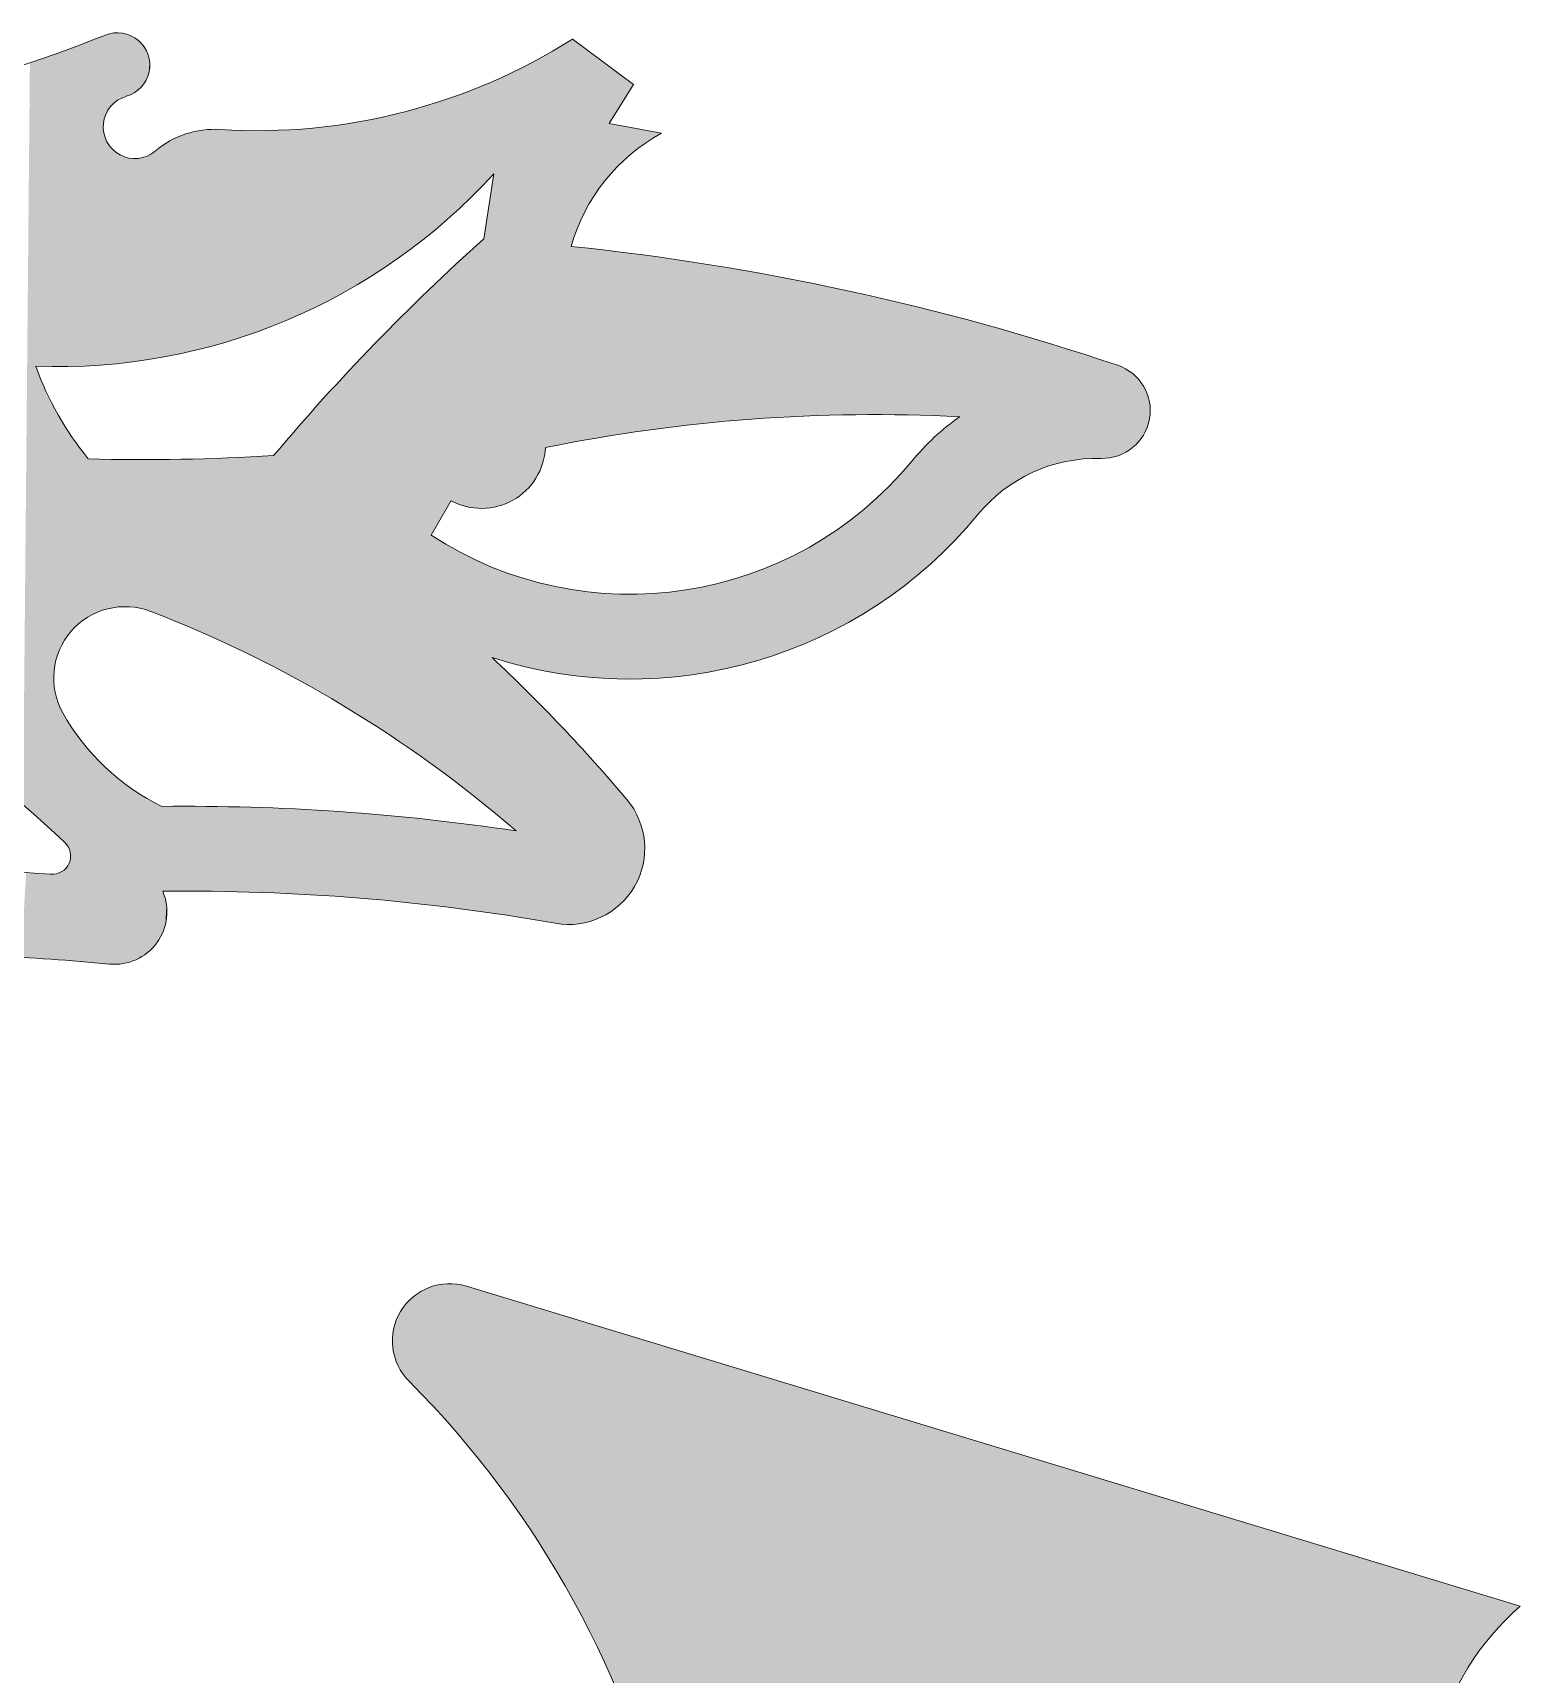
# Model space of a CAD drawing. Extents: x -99 to 297, y 0 to 529.
# Drawn here: x 243.96 to 254.48, y 342.36 to 353.97 of the extents above; entities that cross this region are included whole.
import ezdxf

# ---------------------------------------------------------------- set-up
doc = ezdxf.new("R2010")
doc.units = 0

msp = doc.modelspace()

# ---------------------------------------------------------------- linework, layer by layer
at = {"color": 7, "lineweight": 13, "ltscale": 0.013487}
msp.add_line((248.207, 353.602), (247.775, 353.925), dxfattribs=at)
at = {"color": 7, "lineweight": 13, "ltscale": 0.00807}
msp.add_line((248.207, 353.602), (248.036, 353.328), dxfattribs=at)
at = {"color": 7, "lineweight": 13, "ltscale": 0.009412}
msp.add_line((248.406, 353.258), (248.036, 353.328), dxfattribs=at)
at = {"color": 7, "lineweight": 13, "ltscale": 0.011629}
msp.add_line((247.219, 352.971), (247.149, 352.511), dxfattribs=at)
at = {"color": 7, "lineweight": 13, "ltscale": 0.007096}
msp.add_line((246.919, 350.659), (246.776, 350.414), dxfattribs=at)
at = {"color": 7, "lineweight": 13, "ltscale": 0.194676}
msp.add_line((254.477, 342.838), (247.026, 345.103), dxfattribs=at)
at = {"color": 7, "lineweight": 13}
for centre, radius, start, end in [((240.662, 363.475), 10.257, 274.8412, 291.8197), ((244.559, 353.74), 0.229, 285.7474, 111.8197), ((245.543, 357.445), 4.169, 266.4691, 302.3722), ((244.682, 353.303), 0.224, 105.7474, 310.2217), ((245.246, 352.637), 0.649, 86.4691, 130.2217), ((249.039, 352.096), 1.323, 118.5896, 164.1576), ((244.136, 355.774), 4.167, 267.8817, 317.7284), ((257.372, 341.117), 15.308, 131.8994, 139.896), ((245.929, 334.707), 17.845, 71.3671, 84.092), ((246.096, 352.374), 2.248, 199.8767, 219.1611), ((251.523, 351.296), 0.338, 268.4318, 71.3671), ((249.909, 339.606), 11.662, 87.0267, 101.4959), ((251.483, 349.869), 1.689, 125.0395, 140.6468), ((247.134, 351.055), 0.451, 241.438, 357.3454), ((244.749, 365.265), 14.316, 268.4153, 273.6621), ((248.183, 352.576), 2.579, 236.9356, 320.6468), ((251.483, 349.869), 1.089, 88.4318, 140.6468), ((248.183, 352.576), 3.179, 252.128, 320.6468), ((238.591, 342.317), 8.15, 46.6301, 68.945), ((244.612, 349.405), 0.504, 68.8682, 209.3686), ((241.628, 341.683), 8.783, 49.1118, 68.8682), ((239.09, 340.893), 11.867, 40.1543, 46.8404), ((245.587, 349.953), 1.623, 209.3686, 243.8615), ((245.048, 332.866), 15.631, 81.4303, 90.6436), ((247.749, 348.199), 0.538, 260.0092, 40.1543), ((244.098, 348.146), 0.13, 266.0643, 46.6301), ((242.82, 329.57), 18.49, 86.0643, 90.4261), ((244.538, 347.75), 0.371, 264.6012, 23.2179), ((245.048, 332.866), 15.031, 80.0092, 90.6436), ((242.82, 329.57), 17.89, 84.6012, 89.9423), ((246.908, 344.715), 0.405, 73.0885, 224.8758), ((241.727, 339.556), 6.907, 12.5813, 44.8758), ((255.71, 341.415), 1.883, 130.9287, 199.9736)]:
    msp.add_arc(centre, radius, start, end, dxfattribs=at)
at = {"color": 7, "lineweight": 5}
for points in [[(244.458, 353.294), (244.435, 351.618), (244.474, 353.952), (244.297, 353.883)], [(244.458, 353.294), (244.474, 353.952), (244.462, 353.344)], [(244.476, 353.392), (244.462, 353.344), (244.519, 353.965), (244.474, 353.952)], [(244.476, 353.392), (244.519, 353.965), (244.501, 353.435)], [(244.501, 353.435), (244.519, 353.965), (244.534, 353.472), (244.565, 353.968)], [(244.534, 353.472), (244.565, 353.968), (244.575, 353.5), (244.611, 353.962)], [(244.575, 353.5), (244.611, 353.962), (244.621, 353.519), (244.655, 353.947)], [(244.621, 353.519), (244.655, 353.947), (244.665, 353.536), (244.695, 353.924)], [(244.665, 353.536), (244.695, 353.924), (244.703, 353.562), (244.729, 353.893)], [(247.766, 352.457), (247.635, 353.84), (247.785, 352.52), (247.775, 353.925)], [(248.036, 353.328), (247.808, 352.582), (247.775, 353.925), (247.785, 352.52)], [(248.036, 353.328), (247.775, 353.925), (248.207, 353.602)], [(244.041, 348.375), (243.94, 353.755), (243.982, 351.61), (244.119, 353.817)], [(243.982, 351.61), (244.119, 353.817), (244.208, 351.608), (244.297, 353.883)], [(244.208, 351.608), (244.297, 353.883), (244.435, 351.618)], [(244.703, 353.562), (244.729, 353.893), (244.736, 353.594), (244.757, 353.855)], [(244.736, 353.594), (244.757, 353.855), (244.762, 353.633), (244.776, 353.813)], [(244.762, 353.633), (244.776, 353.813), (244.779, 353.676), (244.786, 353.768)], [(247.635, 353.84), (247.518, 350.818), (247.492, 353.761)], [(247.635, 353.84), (247.565, 350.922), (247.518, 350.818), (247.545, 350.869)], [(247.635, 353.84), (247.584, 351.034), (247.565, 350.922), (247.578, 350.977)], [(247.584, 351.034), (247.635, 353.84), (247.765, 351.069), (247.766, 352.457)], [(243.892, 348.506), (243.94, 353.755), (244.041, 348.375)], [(244.779, 353.676), (244.786, 353.768), (244.787, 353.722)], [(247.063, 352.808), (247.198, 353.619), (247.219, 352.971), (247.347, 353.687)], [(247.347, 353.687), (247.25, 350.619), (247.219, 352.971), (247.194, 350.608)], [(247.355, 350.662), (247.304, 350.637), (247.347, 353.687), (247.25, 350.619)], [(247.492, 353.761), (247.355, 350.662), (247.347, 353.687)], [(247.492, 353.761), (247.447, 350.73), (247.355, 350.662), (247.403, 350.693)], [(247.492, 353.761), (247.518, 350.818), (247.447, 350.73), (247.485, 350.772)], [(246.738, 353.452), (246.894, 353.502), (246.897, 352.653), (247.047, 353.558)], [(246.897, 352.653), (247.047, 353.558), (247.063, 352.808), (247.198, 353.619)], [(246.542, 352.372), (246.581, 353.408), (246.723, 352.508), (246.738, 353.452)], [(246.723, 352.508), (246.738, 353.452), (246.897, 352.653)], [(245.957, 352.026), (246.101, 353.314), (246.158, 352.131), (246.262, 353.339)], [(246.158, 352.131), (246.262, 353.339), (246.354, 352.246), (246.422, 353.37)], [(246.354, 352.246), (246.422, 353.37), (246.542, 352.372), (246.581, 353.408)], [(248.036, 353.328), (247.862, 352.702), (247.808, 352.582), (247.834, 352.643)], [(248.036, 353.328), (247.928, 352.816), (247.862, 352.702), (247.894, 352.759)], [(248.036, 353.328), (248.005, 352.922), (247.928, 352.816), (247.965, 352.87)], [(248.036, 353.328), (248.092, 353.021), (248.005, 352.922), (248.047, 352.973)], [(248.036, 353.328), (248.406, 353.258), (248.293, 353.19), (248.349, 353.225)], [(248.036, 353.328), (248.293, 353.19), (248.189, 353.11), (248.24, 353.151)], [(248.036, 353.328), (248.189, 353.11), (248.092, 353.021), (248.139, 353.067)], [(244.66, 351.64), (244.435, 351.618), (244.466, 353.245), (244.458, 353.294)], [(244.66, 351.64), (244.466, 353.245), (244.512, 353.157), (244.484, 353.198)], [(245.106, 351.721), (244.884, 351.675), (244.929, 353.203), (244.902, 353.187)], [(245.106, 351.721), (244.929, 353.203), (244.984, 353.231), (244.956, 353.217)], [(245.106, 351.721), (244.984, 353.231), (245.042, 353.253), (245.013, 353.242)], [(245.106, 351.721), (245.042, 353.253), (245.101, 353.27), (245.071, 353.262)], [(245.106, 351.721), (245.101, 353.27), (245.132, 353.276)], [(245.325, 351.78), (245.106, 351.721), (245.162, 353.28), (245.132, 353.276)], [(245.325, 351.78), (245.162, 353.28), (245.224, 353.285), (245.193, 353.284)], [(245.325, 351.78), (245.224, 353.285), (245.255, 353.286)], [(245.255, 353.286), (245.286, 353.285), (245.325, 351.78), (245.449, 353.278)], [(245.325, 351.78), (245.449, 353.278), (245.54, 351.851), (245.612, 353.277)], [(245.54, 351.851), (245.612, 353.277), (245.751, 351.933), (245.776, 353.283)], [(245.751, 351.933), (245.776, 353.283), (245.957, 352.026)], [(245.776, 353.283), (245.938, 353.296), (245.957, 352.026), (246.101, 353.314)], [(244.66, 351.64), (244.512, 353.157), (244.592, 353.098), (244.549, 353.123)], [(244.66, 351.64), (244.592, 353.098), (244.69, 353.079), (244.64, 353.083)], [(244.884, 351.675), (244.66, 351.64), (244.739, 353.087), (244.69, 353.079)], [(244.884, 351.675), (244.739, 353.087), (244.827, 353.132), (244.786, 353.105)], [(244.884, 351.675), (244.827, 353.132), (244.876, 353.17), (244.851, 353.152)], [(244.884, 351.675), (244.876, 353.17), (244.902, 353.187)], [(247.219, 352.971), (247.194, 350.608), (247.149, 352.511), (247.138, 350.604)], [(247.05, 352.422), (247.149, 352.511), (247.025, 350.618), (247.081, 350.607)], [(247.149, 352.511), (247.138, 350.604), (247.081, 350.607)], [(247.05, 352.422), (247.025, 350.618), (246.952, 352.331), (246.971, 350.635)], [(247.765, 351.069), (247.766, 352.457), (247.946, 351.101), (248.012, 352.43)], [(247.946, 351.101), (248.012, 352.43), (248.128, 351.131), (248.258, 352.4)], [(248.128, 351.131), (248.258, 352.4), (248.31, 351.158), (248.503, 352.366)], [(246.919, 350.659), (246.776, 350.414), (246.952, 352.331), (246.854, 352.24)], [(246.919, 350.659), (246.952, 352.331), (246.971, 350.635)], [(248.31, 351.158), (248.503, 352.366), (248.493, 351.181)], [(248.493, 351.181), (248.503, 352.366), (248.675, 351.202), (248.748, 352.328)], [(248.675, 351.202), (248.748, 352.328), (248.859, 351.22), (248.992, 352.287)], [(248.859, 351.22), (248.992, 352.287), (249.042, 351.235), (249.236, 352.243)], [(246.854, 352.24), (246.776, 350.414), (246.758, 352.148)], [(249.042, 351.235), (249.236, 352.243), (249.226, 351.248)], [(249.226, 351.248), (249.236, 352.243), (249.41, 351.257), (249.479, 352.195)], [(249.41, 351.257), (249.479, 352.195), (249.594, 351.263), (249.722, 352.145)], [(246.473, 349.009), (246.567, 351.961), (246.629, 348.902), (246.662, 352.055)], [(246.784, 348.793), (246.629, 348.902), (246.758, 352.148), (246.662, 352.055)], [(246.784, 348.793), (246.758, 352.148), (246.979, 350.295), (246.776, 350.414)], [(249.594, 351.263), (249.722, 352.145), (249.778, 351.267), (249.963, 352.09)], [(249.778, 351.267), (249.963, 352.09), (249.962, 351.268)], [(249.962, 351.268), (249.963, 352.09), (250.146, 351.265), (250.204, 352.033)], [(246.379, 351.771), (246.473, 351.866), (246.473, 349.009), (246.567, 351.961)], [(250.146, 351.265), (250.204, 352.033), (250.33, 351.26), (250.444, 351.972)], [(250.33, 351.26), (250.444, 351.972), (250.514, 351.252)], [(250.641, 350.56), (250.514, 351.252), (250.684, 351.907), (250.444, 351.972)], [(250.682, 350.606), (250.641, 350.56), (250.725, 350.651), (250.684, 351.907)], [(250.922, 351.84), (250.771, 350.693), (250.684, 351.907), (250.725, 350.651)], [(250.922, 351.84), (250.869, 350.768), (250.771, 350.693), (250.819, 350.732)], [(250.922, 351.84), (250.975, 350.832), (250.869, 350.768), (250.921, 350.802)], [(251.159, 351.769), (250.975, 350.832), (250.922, 351.84)], [(246.314, 349.111), (246.287, 351.674), (246.473, 349.009), (246.379, 351.771)], [(251.159, 351.769), (251.088, 350.884), (250.975, 350.832), (251.031, 350.86)], [(251.159, 351.769), (251.206, 350.922), (251.088, 350.884), (251.147, 350.905)], [(251.395, 351.694), (251.267, 350.936), (251.159, 351.769), (251.206, 350.922)], [(251.395, 351.694), (251.389, 350.954), (251.267, 350.936), (251.328, 350.947)], [(251.451, 350.958), (251.389, 350.954), (251.631, 351.617), (251.395, 351.694)], [(244.041, 348.375), (243.982, 351.61), (244.016, 351.522), (243.998, 351.566)], [(246.152, 349.211), (246.104, 351.479), (246.195, 351.577)], [(246.314, 349.111), (246.152, 349.211), (246.287, 351.674), (246.195, 351.577)], [(251.451, 350.958), (251.631, 351.617), (251.513, 350.958)], [(251.631, 351.617), (251.573, 350.961), (251.513, 350.958)], [(251.686, 351.593), (251.632, 350.976), (251.631, 351.617), (251.573, 350.961)], [(251.736, 351.559), (251.687, 351), (251.686, 351.593), (251.632, 350.976)], [(244.041, 348.375), (244.016, 351.522), (244.054, 351.435), (244.034, 351.478)], [(245.989, 349.306), (246.014, 351.381), (246.152, 349.211), (246.104, 351.479)], [(251.779, 351.517), (251.736, 351.034), (251.736, 351.559), (251.687, 351)], [(251.814, 351.469), (251.779, 351.076), (251.779, 351.517), (251.736, 351.034)], [(251.84, 351.414), (251.814, 351.124), (251.814, 351.469), (251.779, 351.076)], [(244.108, 349.378), (244.041, 348.375), (244.074, 351.392), (244.054, 351.435)], [(244.108, 349.378), (244.074, 351.392), (244.117, 351.308), (244.095, 351.35)], [(245.837, 351.181), (245.925, 351.281), (245.989, 349.306), (246.014, 351.381)], [(251.856, 351.356), (251.84, 351.179), (251.84, 351.414), (251.814, 351.124)], [(251.861, 351.297), (251.856, 351.237), (251.856, 351.356), (251.84, 351.179)], [(244.108, 349.378), (244.117, 351.308), (244.11, 349.455)], [(244.11, 349.455), (244.117, 351.308), (244.124, 349.531), (244.14, 351.267)], [(244.124, 349.531), (244.14, 351.267), (244.149, 349.604), (244.164, 351.226)], [(244.149, 349.604), (244.164, 351.226), (244.185, 349.673), (244.188, 351.185)], [(250.444, 351.201), (250.467, 351.218), (250.484, 350.382), (250.49, 351.235)], [(250.484, 350.382), (250.49, 351.235), (250.641, 350.56), (250.514, 351.252)], [(244.185, 349.673), (244.188, 351.185), (244.231, 349.735), (244.214, 351.145)], [(244.231, 349.735), (244.214, 351.145), (244.24, 351.106)], [(245.824, 349.398), (245.75, 351.08), (245.989, 349.306), (245.837, 351.181)], [(250.484, 350.382), (250.335, 351.107), (250.378, 351.146), (250.356, 351.127)], [(250.484, 350.382), (250.378, 351.146), (250.422, 351.183), (250.399, 351.164)], [(250.484, 350.382), (250.422, 351.183), (250.444, 351.201)], [(244.286, 349.789), (244.231, 349.735), (244.267, 351.067), (244.24, 351.106)], [(244.286, 349.789), (244.267, 351.067), (244.348, 349.835), (244.295, 351.029)], [(244.295, 351.029), (244.323, 350.992), (244.348, 349.835), (244.353, 350.955)], [(245.824, 349.398), (245.657, 349.487), (245.75, 351.08), (245.663, 350.978)], [(250.313, 350.216), (250.196, 350.962), (250.234, 351.005), (250.214, 350.984)], [(250.313, 350.216), (250.234, 351.005), (250.273, 351.047), (250.253, 351.026)], [(250.313, 350.216), (250.273, 351.047), (250.314, 351.088), (250.293, 351.068)], [(250.484, 350.382), (250.313, 350.216), (250.335, 351.107), (250.314, 351.088)], [(244.348, 349.835), (244.353, 350.955), (244.417, 349.87), (244.435, 350.953)], [(244.417, 349.87), (244.435, 350.953), (244.49, 349.894), (244.517, 350.951)], [(244.49, 349.894), (244.517, 350.951), (244.566, 349.907), (244.599, 350.95)], [(244.566, 349.907), (244.599, 350.95), (244.644, 349.908), (244.681, 350.949)], [(244.644, 349.908), (244.681, 350.949), (244.72, 349.897), (244.763, 350.949)], [(244.72, 349.897), (244.763, 350.949), (244.794, 349.875), (244.844, 350.949)], [(244.794, 349.875), (244.844, 350.949), (244.97, 349.805)], [(244.844, 350.949), (244.926, 350.95), (244.97, 349.805), (245.008, 350.951)], [(244.97, 349.805), (245.008, 350.951), (245.144, 349.731), (245.09, 350.953)], [(245.144, 349.731), (245.09, 350.953), (245.172, 350.955)], [(245.317, 349.654), (245.144, 349.731), (245.254, 350.958), (245.172, 350.955)], [(245.317, 349.654), (245.254, 350.958), (245.488, 349.572), (245.336, 350.961)], [(245.336, 350.961), (245.418, 350.965), (245.488, 349.572), (245.5, 350.969)], [(245.488, 349.572), (245.5, 350.969), (245.657, 349.487), (245.581, 350.973)], [(245.657, 349.487), (245.581, 350.973), (245.663, 350.978)], [(250.177, 350.94), (250.131, 350.063), (250.02, 350.765), (249.938, 349.925)], [(250.313, 350.216), (250.131, 350.063), (250.196, 350.962), (250.177, 350.94)], [(250.02, 350.765), (249.938, 349.925), (249.847, 350.605), (249.735, 349.801)], [(249.847, 350.605), (249.735, 349.801), (249.66, 350.461), (249.524, 349.693)], [(249.66, 350.461), (249.524, 349.693), (249.461, 350.336), (249.305, 349.601)], [(249.461, 350.336), (249.305, 349.601), (249.252, 350.228), (249.08, 349.525)], [(246.784, 348.793), (246.979, 350.295), (246.936, 348.68)], [(247.085, 348.564), (246.936, 348.68), (247.192, 350.194), (246.979, 350.295)], [(247.085, 348.564), (247.192, 350.194), (247.232, 348.445)], [(247.192, 350.194), (247.207, 349.55), (247.232, 348.445), (247.27, 349.49)], [(247.413, 350.114), (247.207, 349.55), (247.192, 350.194)], [(249.252, 350.228), (249.08, 349.525), (249.033, 350.141), (248.849, 349.467)], [(247.64, 350.054), (247.436, 349.485), (247.413, 350.114), (247.207, 349.55)], [(248.808, 350.073), (248.615, 349.426), (248.577, 350.027), (248.379, 349.402)], [(249.033, 350.141), (248.849, 349.467), (248.808, 350.073), (248.615, 349.426)], [(247.873, 350.015), (247.669, 349.438), (247.64, 350.054), (247.436, 349.485)], [(248.107, 349.997), (247.904, 349.408), (247.873, 350.015), (247.669, 349.438)], [(248.343, 350.001), (248.142, 349.397), (248.107, 349.997), (247.904, 349.408)], [(248.577, 350.027), (248.379, 349.402), (248.343, 350.001), (248.142, 349.397)], [(247.232, 348.445), (247.27, 349.49), (247.377, 348.323), (247.332, 349.43)], [(244.108, 349.378), (244.118, 349.302), (244.041, 348.375), (244.187, 348.241)], [(247.311, 347.726), (247.377, 348.323), (247.483, 347.698), (247.395, 349.37)], [(247.377, 348.323), (247.332, 349.43), (247.395, 349.37)], [(247.395, 349.37), (247.456, 349.309), (247.483, 347.698), (247.517, 349.248)], [(244.187, 348.241), (244.118, 349.302), (244.14, 349.227)], [(244.14, 349.227), (244.173, 349.157), (244.187, 348.241), (244.204, 349.105)], [(247.483, 347.698), (247.517, 349.248), (247.655, 347.669), (247.578, 349.186)], [(247.578, 349.186), (247.638, 349.124), (247.655, 347.669), (247.698, 349.062)], [(244.187, 348.241), (244.204, 349.105), (244.201, 348.226), (244.212, 348.21)], [(244.236, 349.053), (244.22, 348.191), (244.204, 349.105), (244.212, 348.21)], [(244.236, 349.053), (244.228, 348.152), (244.22, 348.191), (244.225, 348.172)], [(244.295, 347.399), (244.228, 348.152), (244.271, 349.003), (244.236, 349.053)], [(247.655, 347.669), (247.698, 349.062), (247.737, 347.661), (247.757, 348.999)], [(244.295, 347.399), (244.271, 349.003), (244.308, 348.954)], [(244.399, 347.39), (244.295, 347.399), (244.346, 348.907), (244.308, 348.954)], [(244.399, 347.39), (244.346, 348.907), (244.429, 348.816), (244.387, 348.861)], [(247.737, 347.661), (247.757, 348.999), (247.819, 347.666)], [(247.757, 348.999), (247.816, 348.935), (247.819, 347.666), (247.875, 348.871)], [(244.399, 347.39), (244.429, 348.816), (244.503, 347.381)], [(244.429, 348.816), (244.472, 348.774), (244.503, 347.381), (244.517, 348.733)], [(247.819, 347.666), (247.875, 348.871), (247.899, 347.683), (247.933, 348.807)], [(247.899, 347.683), (247.933, 348.807), (247.976, 347.712), (247.99, 348.742)], [(244.503, 347.381), (244.517, 348.733), (244.551, 347.379), (244.564, 348.693)], [(244.551, 347.379), (244.564, 348.693), (244.599, 347.384), (244.612, 348.656)], [(247.976, 347.712), (247.99, 348.742), (248.048, 347.752)], [(247.99, 348.742), (248.047, 348.677), (248.048, 347.752), (248.104, 348.612)], [(244.599, 347.384), (244.612, 348.656), (244.645, 347.395), (244.662, 348.62)], [(244.645, 347.395), (244.662, 348.62), (244.69, 347.412), (244.713, 348.586)], [(244.69, 347.412), (244.713, 348.586), (244.733, 347.434), (244.765, 348.554)], [(248.048, 347.752), (248.104, 348.612), (248.112, 347.803), (248.16, 348.546)], [(244.733, 347.434), (244.765, 348.554), (244.772, 347.462), (244.818, 348.524)], [(244.818, 348.524), (244.807, 347.494), (244.772, 347.462)], [(244.872, 348.496), (244.838, 347.531), (244.818, 348.524), (244.807, 347.494)], [(244.879, 347.896), (244.863, 347.572), (244.872, 348.496), (244.838, 347.531)], [(245.029, 348.497), (244.879, 347.896), (244.872, 348.496)], [(244.879, 347.896), (245.029, 348.497), (245.053, 347.897), (245.186, 348.497)], [(245.053, 347.897), (245.186, 348.497), (245.228, 347.896), (245.343, 348.494)], [(245.228, 347.896), (245.343, 348.494), (245.402, 347.893), (245.5, 348.491)], [(245.402, 347.893), (245.5, 348.491), (245.576, 347.888), (245.657, 348.485)], [(245.576, 347.888), (245.657, 348.485), (245.75, 347.881), (245.814, 348.478)], [(245.75, 347.881), (245.814, 348.478), (245.925, 347.872), (245.971, 348.47)], [(245.925, 347.872), (245.971, 348.47), (246.099, 347.86), (246.128, 348.46)], [(246.099, 347.86), (246.128, 348.46), (246.272, 347.847), (246.285, 348.448)], [(246.272, 347.847), (246.285, 348.448), (246.446, 347.832)], [(246.285, 348.448), (246.441, 348.435), (246.446, 347.832), (246.598, 348.42)], [(248.112, 347.803), (248.16, 348.546), (248.169, 347.863), (248.208, 348.479)], [(248.169, 347.863), (248.208, 348.479), (248.215, 347.931), (248.245, 348.406)], [(246.446, 347.832), (246.598, 348.42), (246.62, 347.815), (246.754, 348.404)], [(246.62, 347.815), (246.754, 348.404), (246.793, 347.796), (246.91, 348.386)], [(246.793, 347.796), (246.91, 348.386), (246.966, 347.774), (247.066, 348.366)], [(246.966, 347.774), (247.066, 348.366), (247.139, 347.751), (247.221, 348.345)], [(247.139, 347.751), (247.221, 348.345), (247.311, 347.726), (247.377, 348.323)], [(248.215, 347.931), (248.245, 348.406), (248.25, 348.005), (248.271, 348.328)], [(248.25, 348.005), (248.271, 348.328), (248.274, 348.083), (248.284, 348.247)], [(248.274, 348.083), (248.284, 348.247), (248.285, 348.165)], [(244.295, 347.399), (244.208, 348.076), (244.224, 348.113), (244.217, 348.094)], [(244.295, 347.399), (244.224, 348.113), (244.228, 348.152), (244.227, 348.132)], [(243.879, 347.428), (243.913, 348.028), (243.983, 347.422), (244.001, 348.022)], [(243.983, 347.422), (244.001, 348.022), (244.087, 347.415), (244.089, 348.016)], [(244.191, 347.407), (244.087, 347.415), (244.109, 348.016), (244.089, 348.016)], [(244.191, 347.407), (244.109, 348.016), (244.147, 348.026), (244.128, 348.02)], [(244.191, 347.407), (244.147, 348.026), (244.182, 348.046), (244.165, 348.035)], [(244.191, 347.407), (244.182, 348.046), (244.196, 348.06)], [(244.295, 347.399), (244.191, 347.407), (244.208, 348.076), (244.196, 348.06)], [(244.895, 347.851), (244.884, 347.615), (244.879, 347.896), (244.863, 347.572)], [(244.905, 347.804), (244.898, 347.661), (244.895, 347.851), (244.884, 347.615)], [(244.909, 347.756), (244.907, 347.708), (244.905, 347.804), (244.898, 347.661)], [(246.648, 345.026), (246.79, 344.254), (246.703, 345.064), (246.763, 345.094)], [(246.827, 345.112), (246.763, 345.094), (246.952, 344.073), (246.79, 344.254)], [(246.827, 345.112), (246.952, 344.073), (246.894, 345.12)], [(246.961, 345.117), (246.894, 345.12), (247.108, 343.886), (246.952, 344.073)], [(246.961, 345.117), (247.108, 343.886), (247.026, 345.103)], [(254.477, 342.838), (247.026, 345.103), (247.257, 343.694), (247.108, 343.886)], [(246.561, 344.924), (246.578, 344.481), (246.6, 344.979), (246.621, 344.43)], [(246.6, 344.979), (246.621, 344.43), (246.648, 345.026), (246.79, 344.254)], [(246.512, 344.8), (246.52, 344.601), (246.532, 344.864), (246.544, 344.538)], [(246.532, 344.864), (246.544, 344.538), (246.561, 344.924), (246.578, 344.481)], [(246.504, 344.734), (246.506, 344.667), (246.512, 344.8), (246.52, 344.601)], [(254.477, 342.838), (247.257, 343.694), (247.535, 343.294), (247.4, 343.496)], [(254.477, 342.838), (247.535, 343.294), (247.784, 342.876), (247.663, 343.087)], [(254.477, 342.838), (247.784, 342.876), (248.002, 342.441), (247.897, 342.661)], [(254.477, 342.838), (248.002, 342.441), (248.19, 341.992), (248.1, 342.219)], [(254.477, 342.838), (248.19, 341.992), (248.345, 341.531), (248.272, 341.763)], [(254.477, 342.838), (248.345, 341.531), (248.468, 341.061), (248.411, 341.297)], [(251.823, 341.784), (254.477, 342.838), (249.888, 334.697), (248.468, 341.061)], [(251.823, 341.784), (251.985, 341.396), (254.477, 342.838), (252.148, 341.008)], [(254.477, 342.838), (252.148, 341.008), (254.373, 342.741), (252.314, 340.621)], [(252.314, 340.621), (254.277, 342.637), (254.373, 342.741)], [(252.481, 340.235), (254.189, 342.525), (252.314, 340.621), (254.277, 342.637)], [(252.651, 339.85), (254.11, 342.408), (252.481, 340.235), (254.189, 342.525)], [(252.651, 339.85), (254.04, 342.285), (254.11, 342.408)]]:
    msp.add_solid(points, dxfattribs=at)

doc.saveas('drawing.dxf')
